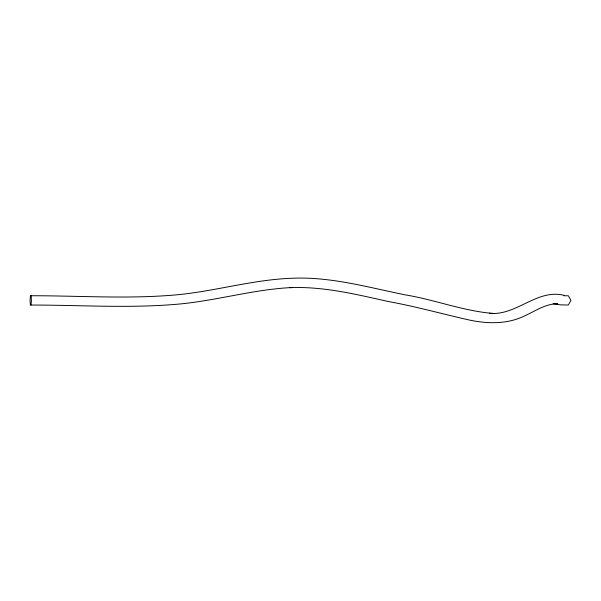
<?xml version="1.0" encoding="UTF-8"?>
<svg xmlns="http://www.w3.org/2000/svg" width="601" height="601" viewBox="0 0 601 601"><rect width="100%" height="100%" fill="white"/><g stroke="black" fill="none" stroke-linecap="round" stroke-linejoin="round"><path stroke-width="0.9" d="M563.971 295.309C536.821 288.615 516.387 316.066 489.379 313.309L493.947 313.497C463.732 311.235 435.154 299.801 405.359 294.888C368.015 287.338 330.715 276.55 292.229 278.248C252.743 279.615 214.602 291.44 175.349 294.948C127.142 299.14 78.731 295.677 30.441 295.737L30.05 300.35L30.343 305L31.027 305.045C79.858 305.023 128.794 308.456 177.535 304.196C216.202 300.823 253.75 289.254 292.589 287.511L290.02 287.654C323.263 286.301 355.792 294.265 387.983 301.454C415.449 306.382 442.306 313.97 469.501 320.07C487.907 323.977 507.98 324.3 525.161 315.638C535.634 310.875 545.738 303.685 557.698 303.738L555.948 303.738M31.027 305.045L31.417 300.432L31.124 295.782L30.441 295.737M563.941 295.76L568.328 295.76L570.95 300.387L568.313 305.023L560.748 304.872L553.205 303.798"/></g></svg>
